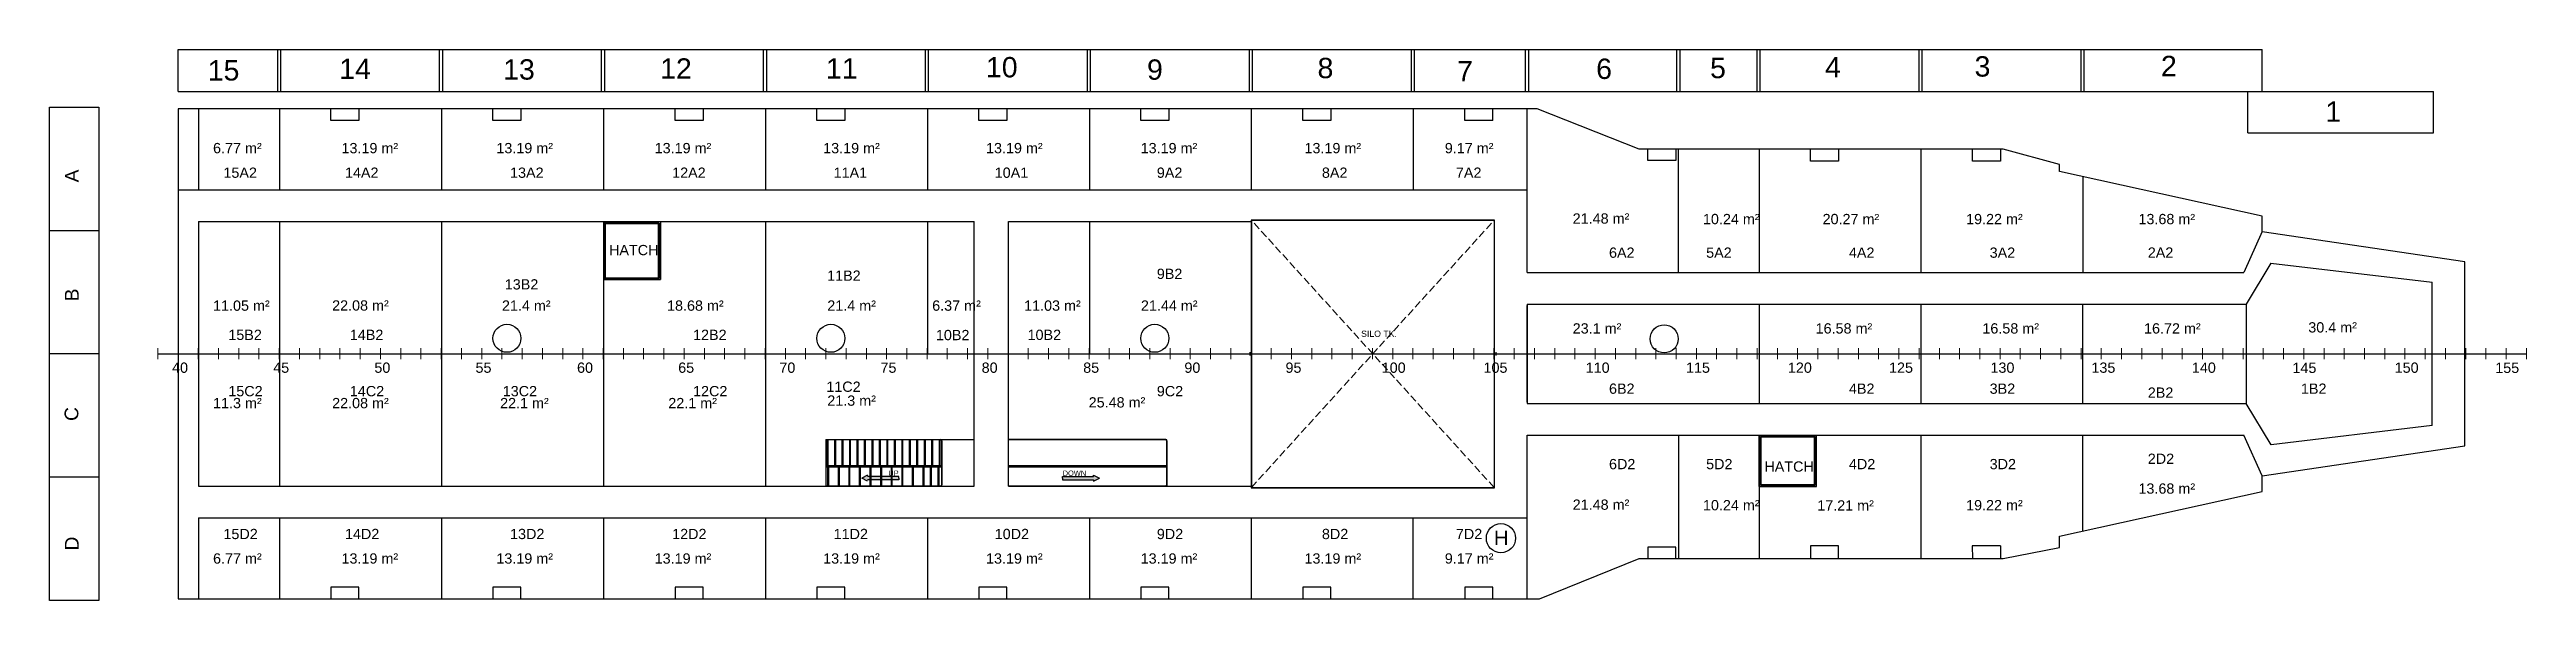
# Model space of a CAD drawing. Header units: inches. Extents: x 2.5 to 82, y 1.9 to 19.7.
import ezdxf

# ---------------------------------------------------------------- set-up
doc = ezdxf.new("R2010")
doc.units = ezdxf.units.IN
doc.header["$MEASUREMENT"] = 0
doc.linetypes.add('ACAD_ISO02W100', pattern=[15, 12, -3])
for name, color, linetype in [('D.B', 5, 'Continuous'), ('Layer1', 10, 'Continuous'), ('Layer2', 7, 'Continuous'), ('PDF2_TEXT', 7, 'Continuous'), ('PDF_INER2', 7, 'Continuous'), ('STATIONS', 7, 'Continuous')]:
    doc.layers.add(name, color=color, linetype=linetype)
doc.layers.add('WIND AREA', color=18, linetype='Continuous', true_color=0x000000)
doc.styles.add('PDF ArialMT', font='arial.ttf')
doc.styles.get("Standard").update_dxf_attribs({"font": 'arial.ttf'})

msp = doc.modelspace()

# ---------------------------------------------------------------- hatches: boundary and pattern name
at = {"layer": 'PDF_INER2'}
h = msp.add_hatch(color=7, dxfattribs=at)
h.dxf.hatch_style = 1
h.paths.add_polyline_path([(29.74, 5.826), (29.74, 5.876), (29.74, 5.926), (28.74, 5.926), (28.74, 5.976), (28.553, 5.876), (28.74, 5.776), (28.74, 5.826)])
h = msp.add_hatch(color=7, dxfattribs=at)
h.dxf.hatch_style = 1
h.paths.add_polyline_path([(36.184, 5.876), (35.996, 5.976), (35.996, 5.926), (34.996, 5.926), (34.996, 5.876), (34.996, 5.826), (35.996, 5.826), (35.996, 5.776)])

# ---------------------------------------------------------------- linework, layer by layer
at = {"color": 8}
for p, q in [((6.599, 18.302, 0), (6.599, 19.652, 0)), ((6.599, 19.652, 0), (73.509, 19.652, 0)), ((9.799, 18.302, 0), (9.799, 19.652, 0)), ((9.899, 18.302, 0), (9.899, 19.652, 0)), ((14.999, 18.302, 0), (14.999, 19.652, 0)), ((15.099, 18.302, 0), (15.099, 19.652, 0)), ((20.199, 18.302, 0), (20.199, 19.652, 0)), ((20.299, 18.302, 0), (20.299, 19.652, 0)), ((25.399, 18.302, 0), (25.399, 19.652, 0)), ((25.499, 18.302, 0), (25.499, 19.652, 0)), ((30.599, 18.302, 0), (30.599, 19.652, 0)), ((30.699, 18.302, 0), (30.699, 19.652, 0)), ((35.799, 18.302, 0), (35.799, 19.652, 0)), ((35.899, 18.302, 0), (35.899, 19.652, 0)), ((40.999, 18.302, 0), (40.999, 19.652, 0)), ((41.099, 18.302, 0), (41.099, 19.652, 0)), ((46.199, 18.302, 0), (46.199, 19.652, 0)), ((46.299, 18.302, 0), (46.299, 19.652, 0)), ((49.864, 18.302, 0), (49.864, 19.652, 0)), ((49.964, 18.302, 0), (49.964, 19.652, 0)), ((54.724, 18.302, 0), (54.724, 19.652, 0)), ((54.824, 18.302, 0), (54.824, 19.652, 0)), ((57.299, 18.302, 0), (57.299, 19.652, 0)), ((57.399, 18.302, 0), (57.399, 19.652, 0)), ((62.499, 18.302, 0), (62.499, 19.652, 0)), ((62.599, 18.302, 0), (62.599, 19.652, 0)), ((67.699, 18.302, 0), (67.699, 19.652, 0)), ((67.799, 18.302, 0), (67.799, 19.652, 0)), ((73.509, 18.302, 0), (73.509, 19.652, 0)), ((6.599, 18.302, 0), (79.019, 18.302, 0)), ((73.054, 16.978, 0), (73.054, 18.302, 0)), ((79.019, 16.978, 0), (79.019, 18.302, 0)), ((73.054, 16.978, 0), (79.019, 16.978, 0))]:
    msp.add_line(p, q, dxfattribs=at)
at = {"color": 7}
for p, q in [((11.509, 17.368, 0), (11.509, 17.746, 0)), ((12.409, 17.746, 0), (12.409, 17.368, 0)), ((16.709, 17.368, 0), (16.709, 17.746, 0)), ((17.609, 17.746, 0), (17.609, 17.368, 0)), ((22.559, 17.368, 0), (22.559, 17.746, 0)), ((23.459, 17.746, 0), (23.459, 17.368, 0)), ((27.109, 17.368, 0), (27.109, 17.746, 0)), ((28.009, 17.746, 0), (28.009, 17.368, 0)), ((32.309, 17.368, 0), (32.309, 17.746, 0)), ((33.209, 17.746, 0), (33.209, 17.368, 0)), ((37.509, 17.368, 0), (37.509, 17.746, 0)), ((38.409, 17.746, 0), (38.409, 17.368, 0)), ((42.709, 17.368, 0), (42.709, 17.746, 0)), ((43.609, 17.746, 0), (43.609, 17.368, 0)), ((47.909, 17.368, 0), (47.909, 17.746, 0)), ((12.409, 17.368, 0), (11.509, 17.368, 0)), ((17.609, 17.368, 0), (16.709, 17.368, 0)), ((23.459, 17.368, 0), (22.559, 17.368, 0)), ((28.009, 17.368, 0), (27.109, 17.368, 0)), ((33.209, 17.368, 0), (32.309, 17.368, 0)), ((38.409, 17.368, 0), (37.509, 17.368, 0)), ((43.609, 17.368, 0), (42.709, 17.368, 0)), ((48.809, 17.368, 0), (47.909, 17.368, 0)), ((53.789, 16.081, 0), (53.789, 16.446, 0)), ((54.689, 16.08, 0), (53.789, 16.081, 0)), ((54.689, 16.446, 0), (54.689, 16.08, 0)), ((59.009, 16.067, 0), (59.009, 16.445, 0)), ((59.909, 16.067, 0), (59.009, 16.067, 0)), ((59.909, 16.445, 0), (59.909, 16.067, 0)), ((64.209, 16.067, 0), (64.209, 16.445, 0)), ((65.109, 16.067, 0), (64.209, 16.067, 0)), ((65.109, 16.445, 0), (65.109, 16.067, 0)), ((57.404, 5.666, 0), (59.154, 5.666, 0)), ((54.689, 3.661, 0), (53.789, 3.661, 0)), ((53.789, 3.661, 0), (53.789, 3.296, 0)), ((54.689, 3.296, 0), (54.689, 3.661, 0)), ((59.909, 3.7, 0), (59.009, 3.7, 0)), ((59.009, 3.7, 0), (59.009, 3.296, 0)), ((59.909, 3.296, 0), (59.909, 3.7, 0)), ((65.108, 3.7, 0), (64.208, 3.7, 0)), ((64.208, 3.7, 0), (64.209, 3.296, 0)), ((12.409, 2.376, 0), (11.509, 2.376, 0)), ((11.509, 2.376, 0), (11.509, 1.996, 0)), ((12.409, 1.996, 0), (12.409, 2.376, 0)), ((17.609, 2.376, 0), (16.709, 2.376, 0)), ((16.709, 2.376, 0), (16.709, 1.996, 0)), ((17.609, 1.996, 0), (17.609, 2.376, 0)), ((23.459, 2.376, 0), (22.559, 2.376, 0)), ((22.559, 2.376, 0), (22.559, 1.996, 0)), ((23.459, 1.996, 0), (23.459, 2.376, 0)), ((28.009, 2.376, 0), (27.109, 2.376, 0)), ((27.109, 2.376, 0), (27.109, 1.996, 0)), ((28.009, 1.996, 0), (28.009, 2.376, 0)), ((33.209, 2.376, 0), (32.309, 2.376, 0)), ((32.309, 2.376, 0), (32.309, 1.996, 0)), ((33.209, 1.996, 0), (33.209, 2.376, 0)), ((38.409, 2.376, 0), (37.509, 2.376, 0)), ((37.509, 2.376, 0), (37.509, 1.996, 0)), ((38.409, 1.996, 0), (38.409, 2.376, 0)), ((43.609, 2.376, 0), (42.709, 2.376, 0)), ((42.709, 2.376, 0), (42.709, 1.996, 0)), ((43.609, 1.996, 0), (43.609, 2.376, 0)), ((48.809, 2.376, 0), (47.909, 2.376, 0)), ((47.909, 2.376, 0), (47.909, 1.996, 0)), ((48.809, 1.996, 0), (48.809, 2.376, 0))]:
    msp.add_line(p, q, dxfattribs=at)
msp.add_line((27.399, 7.12, 0), (27.399, 5.62, 0))
at = {"color": 7, "elevation": 0}
msp.add_lwpolyline([(6.599, 1.996), (50.314, 1.996), (53.514, 3.296), (65.199, 3.297), (67.009, 3.651), (67.009, 4.009), (73.509, 5.451), (73.509, 5.951), (80.019, 6.917), (80.019, 12.824), (73.509, 13.791), (73.509, 14.291), (67.009, 15.731), (67.009, 15.951), (65.199, 16.445), (53.514, 16.446), (50.232, 17.746), (6.599, 17.746)], close=True, dxfattribs=at)
at = {"color": 7}
for centre in [(17.159, 10.371, 0), (27.559, 10.371, 0), (37.959, 10.371, 0), (54.314, 10.352, 0)]:
    msp.add_circle(centre, 0.45, dxfattribs=at)
at = {"color": 1}
msp.add_circle((49.074, 3.947), 0.469, dxfattribs=at)
at = {"layer": 'D.B', "color": 7}
msp.add_line((27.399, 7.12, 0), (32.159, 7.12, 0), dxfattribs=at)
at = {"layer": 'Layer1', "color": 7, "linetype": 'ACAD_ISO02W100', "ltscale": 0.02}
for p, q in [((41.064, 5.58, 0), (48.854, 14.162, 0)), ((48.854, 5.58, 0), (41.064, 14.162, 0))]:
    msp.add_line(p, q, dxfattribs=at)
at = {"layer": 'Layer1', "color": 7, "linetype": 'Continuous'}
for p, q in [((27.434, 7.09, 0), (27.434, 6.28, 0)), ((27.434, 7.09, 0), (27.474, 7.09, 0)), ((27.474, 6.28, 0), (27.474, 7.09, 0)), ((27.674, 7.09, 0), (27.674, 6.28, 0)), ((27.674, 7.09, 0), (27.714, 7.09, 0)), ((27.714, 6.28, 0), (27.714, 7.09, 0)), ((27.914, 7.09, 0), (27.914, 6.28, 0)), ((27.914, 7.09, 0), (27.954, 7.09, 0)), ((27.954, 6.28, 0), (27.954, 7.09, 0)), ((28.154, 7.09, 0), (28.154, 6.28, 0)), ((28.154, 7.09, 0), (28.194, 7.09, 0)), ((28.194, 6.28, 0), (28.194, 7.09, 0)), ((28.394, 7.09, 0), (28.394, 6.28, 0)), ((28.394, 7.09, 0), (28.394, 6.28, 0)), ((28.394, 7.09, 0), (28.434, 7.09, 0)), ((28.434, 6.28, 0), (28.434, 7.09, 0)), ((28.434, 6.28, 0), (28.434, 7.09, 0)), ((28.634, 7.09, 0), (28.634, 6.28, 0)), ((28.634, 7.09, 0), (28.674, 7.09, 0)), ((28.674, 6.28, 0), (28.674, 7.09, 0)), ((28.874, 7.09, 0), (28.874, 6.28, 0)), ((28.874, 7.09, 0), (28.914, 7.09, 0)), ((28.914, 6.28, 0), (28.914, 7.09, 0)), ((29.114, 7.09, 0), (29.114, 6.28, 0)), ((29.114, 7.09, 0), (29.154, 7.09, 0)), ((29.154, 6.28, 0), (29.154, 7.09, 0)), ((29.354, 7.09, 0), (29.354, 6.28, 0)), ((29.354, 7.09, 0), (29.394, 7.09, 0)), ((29.394, 6.28, 0), (29.394, 7.09, 0)), ((29.594, 7.09, 0), (29.594, 6.28, 0)), ((29.594, 7.09, 0), (29.634, 7.09, 0)), ((29.634, 6.28, 0), (29.634, 7.09, 0)), ((29.834, 7.09, 0), (29.834, 6.28, 0)), ((29.834, 7.09, 0), (29.874, 7.09, 0)), ((29.874, 6.28, 0), (29.874, 7.09, 0)), ((30.074, 7.09, 0), (30.074, 6.28, 0)), ((30.074, 7.09, 0), (30.114, 7.09, 0)), ((30.114, 6.28, 0), (30.114, 7.09, 0)), ((30.314, 7.09, 0), (30.314, 6.28, 0)), ((30.314, 7.09, 0), (30.354, 7.09, 0)), ((30.354, 6.28, 0), (30.354, 7.09, 0)), ((30.554, 7.09, 0), (30.554, 6.28, 0)), ((30.554, 7.09, 0), (30.589, 7.09, 0)), ((30.594, 6.28, 0), (30.594, 7.082, 0)), ((30.794, 7.09, 0), (30.794, 6.28, 0)), ((30.834, 6.28, 0), (30.834, 7.082, 0)), ((31.034, 7.09, 0), (31.034, 6.28, 0)), ((31.074, 6.28, 0), (31.074, 7.082, 0)), ((27.399, 6.28, 0), (31.122, 6.28, 0)), ((31.122, 6.23, 0), (27.399, 6.23)), ((27.453, 6.23, 0), (27.453, 5.65, 0)), ((27.453, 5.65, 0), (27.493, 5.65, 0)), ((27.493, 5.65, 0), (27.493, 6.23, 0)), ((27.793, 6.23, 0), (27.793, 5.65, 0)), ((27.793, 5.65, 0), (27.833, 5.65, 0)), ((27.833, 5.65, 0), (27.833, 6.23, 0)), ((28.133, 6.23, 0), (28.133, 5.65, 0)), ((28.133, 5.65, 0), (28.173, 5.65, 0)), ((28.173, 5.65, 0), (28.173, 6.23, 0)), ((28.473, 6.23), (28.473, 5.65, 0)), ((28.473, 5.65, 0), (28.513, 5.65, 0)), ((28.513, 5.65, 0), (28.513, 6.23)), ((28.813, 6.23), (28.813, 5.65, 0)), ((28.813, 5.65, 0), (28.853, 5.65, 0)), ((28.853, 5.65, 0), (28.853, 6.23)), ((29.153, 6.23), (29.153, 5.65)), ((29.153, 5.65, 0), (29.193, 5.65, 0)), ((29.193, 5.65), (29.193, 6.23)), ((29.493, 6.23), (29.493, 5.65)), ((29.493, 5.65, 0), (29.533, 5.65, 0)), ((29.533, 5.65), (29.533, 6.23)), ((29.833, 6.23, 0), (29.833, 5.65, 0)), ((29.833, 5.65, 0), (29.873, 5.65, 0)), ((29.873, 5.65, 0), (29.873, 6.23, 0)), ((30.173, 6.23, 0), (30.173, 5.65, 0)), ((30.173, 5.65, 0), (30.213, 5.65, 0)), ((30.213, 5.65, 0), (30.213, 6.23, 0)), ((30.513, 6.23, 0), (30.513, 5.65, 0)), ((30.513, 5.65, 0), (30.553, 5.65, 0)), ((30.553, 5.65, 0), (30.553, 6.23, 0)), ((30.753, 6.23, 0), (30.753, 5.65, 0)), ((30.793, 5.65, 0), (30.793, 6.23, 0)), ((30.993, 6.23, 0), (30.993, 5.65, 0)), ((31.033, 5.65, 0), (31.033, 6.23, 0)), ((33.259, 6.28, 0), (38.349, 6.28, 0)), ((38.349, 6.23, 0), (33.259, 6.23, 0)), ((38.359, 6.28, 0), (38.359, 6.28, 0)), ((38.359, 6.23, 0), (38.359, 6.23, 0))]:
    msp.add_line(p, q, dxfattribs=at)
at = {"layer": 'Layer1', "color": 7, "linetype": 'ACAD_ISO02W100', "ltscale": 0.0001}
for p, q in [((27.399, 6.26, 0), (31.122, 6.26, 0)), ((31.122, 6.25, 0), (27.399, 6.25, 0)), ((33.259, 6.26, 0), (38.349, 6.26)), ((38.349, 6.25), (33.259, 6.25, 0)), ((38.359, 6.26), (38.359, 6.26)), ((38.359, 6.25), (38.359, 6.25))]:
    msp.add_line(p, q, dxfattribs=at)
at = {"layer": 'Layer2'}
for p, q in [((2.474, 1.944, 0), (2.474, 17.795, 0)), ((2.474, 17.795, 0), (4.059, 17.795, 0)), ((4.059, 17.795, 0), (4.059, 1.944, 0)), ((48.809, 17.368, 0), (48.809, 17.746, 0)), ((4.059, 13.826, 0), (2.474, 13.826, 0)), ((4.059, 9.87, 0), (2.474, 9.87, 0)), ((4.059, 5.905, 0), (2.474, 5.905, 0)), ((65.108, 3.7, 0), (65.108, 3.297, 0)), ((4.059, 1.944, 0), (2.474, 1.944, 0))]:
    msp.add_line(p, q, dxfattribs=at)
at = {"layer": 'PDF_INER2', "color": 7}
for p, q in [((28.74, 5.976, 0), (28.553, 5.876, 0)), ((28.74, 5.776, 0), (28.553, 5.876, 0)), ((29.74, 5.926, 0), (28.74, 5.926, 0)), ((29.74, 5.826, 0), (28.74, 5.826, 0)), ((29.74, 5.876, 0), (29.74, 5.926, 0)), ((29.74, 5.876, 0), (29.74, 5.826, 0)), ((34.996, 5.876, 0), (34.996, 5.926, 0)), ((34.996, 5.926, 0), (35.996, 5.926, 0)), ((34.996, 5.876, 0), (34.996, 5.826, 0)), ((34.996, 5.826, 0), (35.996, 5.826, 0)), ((35.996, 5.926, 0), (35.996, 5.976, 0)), ((35.996, 5.976, 0), (36.184, 5.876, 0)), ((35.996, 5.776, 0), (36.184, 5.876, 0)), ((35.996, 5.826, 0), (35.996, 5.776, 0))]:
    msp.add_line(p, q, dxfattribs=at)
at = {"layer": 'STATIONS', "color": 7}
msp.add_line((5.949, 9.871, 0), (81.999, 9.871, 0), dxfattribs=at)
at = {"layer": 'STATIONS', "color": 7, "lineweight": 20, "elevation": 0}
for points in [[(5.949, 9.696), (5.949, 10.058)], [(6.599, 9.696), (6.599, 10.058)], [(7.249, 9.696), (7.249, 10.058)], [(7.899, 9.696), (7.899, 10.058)], [(8.549, 9.696), (8.549, 10.058)], [(9.199, 9.696), (9.199, 10.058)], [(9.849, 9.696), (9.849, 10.058)], [(10.499, 9.696), (10.499, 10.058)], [(11.149, 9.696), (11.149, 10.058)], [(11.799, 9.696), (11.799, 10.058)], [(12.449, 9.696), (12.449, 10.058)], [(13.099, 9.696), (13.099, 10.058)], [(13.749, 9.696), (13.749, 10.058)], [(14.399, 9.696), (14.399, 10.058)], [(15.049, 9.696), (15.049, 10.058)], [(15.699, 9.696), (15.699, 10.058)], [(16.349, 9.696), (16.349, 10.058)], [(16.999, 9.696), (16.999, 10.058)], [(17.649, 9.696), (17.649, 10.058)], [(18.299, 9.696), (18.299, 10.058)], [(18.949, 9.696), (18.949, 10.058)], [(19.599, 9.696), (19.599, 10.058)], [(20.249, 9.696), (20.249, 10.058)], [(20.899, 9.696), (20.899, 10.058)], [(21.549, 9.696), (21.549, 10.058)], [(22.199, 9.696), (22.199, 10.058)], [(22.849, 9.696), (22.849, 10.058)], [(23.499, 9.696), (23.499, 10.058)], [(24.149, 9.696), (24.149, 10.058)], [(24.799, 9.696), (24.799, 10.058)], [(25.449, 9.696), (25.449, 10.058)], [(26.099, 9.696), (26.099, 10.058)], [(26.749, 9.696), (26.749, 10.058)], [(27.399, 9.696), (27.399, 10.058)], [(28.049, 9.696), (28.049, 10.058)], [(28.699, 9.696), (28.699, 10.058)], [(29.349, 9.696), (29.349, 10.058)], [(29.999, 9.696), (29.999, 10.058)], [(30.649, 9.696), (30.649, 10.058)], [(31.299, 9.696), (31.299, 10.058)], [(31.949, 9.696), (31.949, 10.058)], [(32.599, 9.696), (32.599, 10.058)], [(33.249, 9.696), (33.249, 10.058)], [(33.899, 9.696), (33.899, 10.058)], [(34.549, 9.696), (34.549, 10.058)], [(35.199, 9.696), (35.199, 10.058)], [(35.849, 9.696), (35.849, 10.058)], [(36.499, 9.696), (36.499, 10.058)], [(37.149, 9.696), (37.149, 10.058)], [(37.799, 9.696), (37.799, 10.058)], [(38.449, 9.696), (38.449, 10.058)], [(39.099, 9.696), (39.099, 10.058)], [(39.749, 9.696), (39.749, 10.058)], [(40.399, 9.696), (40.399, 10.058)], [(41.049, 9.696), (41.049, 10.058)], [(41.699, 9.696), (41.699, 10.058)], [(42.349, 9.696), (42.349, 10.058)], [(42.999, 9.696), (42.999, 10.058)], [(43.649, 9.696), (43.649, 10.058)], [(44.299, 9.696), (44.299, 10.058)], [(44.949, 9.696), (44.949, 10.058)], [(45.599, 9.696), (45.599, 10.058)], [(46.249, 9.696), (46.249, 10.058)], [(46.899, 9.696), (46.899, 10.058)], [(47.549, 9.696), (47.549, 10.058)], [(48.199, 9.696), (48.199, 10.058)], [(48.849, 9.696), (48.849, 10.058)], [(49.499, 9.696), (49.499, 10.058)], [(50.149, 9.696), (50.149, 10.058)], [(50.799, 9.696), (50.799, 10.058)], [(51.449, 9.696), (51.449, 10.058)], [(52.099, 9.696), (52.099, 10.058)], [(52.749, 9.696), (52.749, 10.058)], [(53.399, 9.696), (53.399, 10.058)], [(54.049, 9.696), (54.049, 10.058)], [(54.699, 9.696), (54.699, 10.058)], [(55.349, 9.696), (55.349, 10.058)], [(55.999, 9.696), (55.999, 10.058)], [(56.649, 9.696), (56.649, 10.058)], [(57.299, 9.696), (57.299, 10.058)], [(57.949, 9.696), (57.949, 10.058)], [(58.599, 9.696), (58.599, 10.058)], [(59.249, 9.696), (59.249, 10.058)], [(59.899, 9.696), (59.899, 10.058)], [(60.549, 9.696), (60.549, 10.058)], [(61.199, 9.696), (61.199, 10.058)], [(61.849, 9.696), (61.849, 10.058)], [(62.499, 9.696), (62.499, 10.058)], [(63.149, 9.696), (63.149, 10.058)], [(63.799, 9.696), (63.799, 10.058)], [(64.449, 9.696), (64.449, 10.058)], [(65.099, 9.696), (65.099, 10.058)], [(65.749, 9.696), (65.749, 10.058)], [(66.399, 9.696), (66.399, 10.058)], [(67.049, 9.696), (67.049, 10.058)], [(67.699, 9.696), (67.699, 10.058)], [(68.349, 9.696), (68.349, 10.058)], [(68.999, 9.696), (68.999, 10.058)], [(69.649, 9.696), (69.649, 10.058)], [(70.299, 9.696), (70.299, 10.058)], [(70.949, 9.696), (70.949, 10.058)], [(71.599, 9.696), (71.599, 10.058)], [(72.249, 9.696), (72.249, 10.058)], [(72.899, 9.696), (72.899, 10.058)], [(73.549, 9.696), (73.549, 10.058)], [(74.199, 9.696), (74.199, 10.058)], [(74.849, 9.696), (74.849, 10.058)], [(75.499, 9.696), (75.499, 10.058)], [(76.149, 9.696), (76.149, 10.058)], [(76.799, 9.696), (76.799, 10.058)], [(77.449, 9.696), (77.449, 10.058)], [(78.099, 9.696), (78.099, 10.058)], [(78.749, 9.696), (78.749, 10.058)], [(79.399, 9.696), (79.399, 10.058)], [(80.049, 9.696), (80.049, 10.058)], [(80.699, 9.696), (80.699, 10.058)], [(81.349, 9.696), (81.349, 10.058)], [(81.999, 9.696), (81.999, 10.058)]]:
    msp.add_lwpolyline(points, dxfattribs=at)
at = {"layer": 'WIND AREA', "color": 7}
for p, q in [((7.254, 17.746, 0), (7.254, 15.143, 0)), ((9.859, 17.746, 0), (9.859, 15.143, 0)), ((15.059, 17.746, 0), (15.059, 15.143, 0)), ((20.259, 17.746, 0), (20.259, 15.143, 0)), ((25.459, 17.746, 0), (25.459, 15.143, 0)), ((30.659, 17.746, 0), (30.659, 15.143, 0)), ((35.859, 17.746, 0), (35.859, 15.143, 0)), ((41.059, 17.746, 0), (41.059, 15.143, 0)), ((46.259, 17.746, 0), (46.259, 15.143, 0)), ((49.914, 12.481, 0), (49.914, 17.746, 0)), ((54.774, 12.481, 0), (54.774, 16.446, 0)), ((57.359, 16.446, 0), (57.359, 12.481, 0)), ((62.559, 16.445, 0), (62.559, 12.481, 0)), ((6.6, 15.143, 0), (49.914, 15.143, 0)), ((67.759, 15.578, 0), (67.759, 12.481, 0)), ((7.254, 14.122, 0), (7.254, 5.62, 0)), ((7.254, 14.122, 0), (32.159, 14.122, 0)), ((9.859, 14.122, 0), (9.859, 5.62, 0)), ((15.059, 14.122, 0), (15.059, 5.62, 0)), ((20.259, 14.122, 0), (20.259, 12.217, 0)), ((20.259, 14.122, 0), (22.089, 14.122, 0)), ((20.259, 14.122, 0), (20.259, 5.62, 0)), ((22.079, 14.112, 0), (20.259, 14.112, 0)), ((20.269, 14.122, 0), (20.269, 12.262, 0)), ((20.314, 14.067, 0), (22.034, 14.067, 0)), ((22.079, 14.122, 0), (22.079, 12.262, 0)), ((22.089, 14.122, 0), (22.089, 12.262, 0)), ((25.459, 14.122, 0), (25.459, 5.62, 0)), ((30.659, 14.122, 0), (30.659, 9.871, 0)), ((32.159, 5.62, 0), (32.159, 14.122, 0)), ((33.259, 14.122, 0), (41.054, 14.122, 0)), ((33.259, 5.62, 0), (33.259, 14.122, 0)), ((35.859, 14.122, 0), (35.859, 9.871, 0)), ((41.054, 14.172, 0), (41.054, 5.57, 0)), ((41.054, 14.172, 0), (48.864, 14.172, 0)), ((41.064, 14.172, 0), (41.064, 5.57, 0)), ((48.854, 14.172, 0), (48.854, 5.57, 0)), ((73.509, 13.801, 0), (72.922, 12.481, 0)), ((73.794, 12.789, 0), (73.004, 11.466, 0)), ((73.794, 12.789, 0), (78.969, 12.172, 0)), ((20.259, 12.272, 0), (22.079, 12.272, 0)), ((20.259, 12.262, 0), (22.089, 12.262, 0)), ((49.914, 12.481, 0), (72.922, 12.481, 0)), ((78.969, 7.568, 0), (78.969, 12.172, 0)), ((49.914, 11.466, 0), (73.004, 11.466, 0)), ((49.914, 11.466, 0), (49.914, 8.276, 0)), ((49.914, 8.321, 0), (49.914, 11.421, 0)), ((57.359, 11.466, 0), (57.359, 8.276, 0)), ((62.559, 11.466, 0), (62.559, 8.276, 0)), ((67.759, 8.276, 0), (67.759, 11.466, 0)), ((73.004, 11.466, 0), (73.004, 8.276, 0)), ((41.009, 9.921, 0), (41.009, 9.821, 0)), ((48.909, 9.921, 0), (48.909, 9.821, 0)), ((49.914, 8.276, 0), (73.004, 8.276, 0)), ((73.799, 6.946, 0), (73.004, 8.276, 0)), ((49.914, 1.996, 0), (49.914, 7.261, 0)), ((49.914, 7.261, 0), (72.922, 7.261, 0)), ((54.774, 7.261, 0), (54.774, 3.296, 0)), ((57.359, 7.261, 0), (59.201, 7.261, 0)), ((57.359, 7.261, 0), (57.359, 3.296, 0)), ((58.649, 7.216, 0), (57.404, 7.216, 0)), ((57.404, 7.216, 0), (57.404, 5.711, 0)), ((62.559, 7.261, 0), (62.559, 3.296, 0)), ((67.759, 4.186, 0), (67.759, 7.261, 0)), ((73.509, 5.951, 0), (72.922, 7.261, 0)), ((78.969, 7.568, 0), (73.799, 6.946, 0)), ((7.254, 5.62, 0), (32.159, 5.62, 0)), ((33.259, 5.62, 0), (41.054, 5.62, 0)), ((41.054, 5.57, 0), (48.864, 5.57, 0)), ((57.359, 5.621, 0), (59.191, 5.621, 0)), ((57.359, 5.611, 0), (59.201, 5.611, 0)), ((7.254, 4.599, 0), (7.254, 1.996, 0)), ((7.254, 4.599, 0), (49.914, 4.599, 0)), ((9.859, 4.599, 0), (9.859, 1.996, 0)), ((15.059, 4.599, 0), (15.059, 1.996, 0)), ((20.259, 4.599, 0), (20.259, 1.996, 0)), ((25.459, 4.599, 0), (25.459, 1.996, 0)), ((30.659, 4.599, 0), (30.659, 1.996, 0)), ((35.859, 4.599, 0), (35.859, 1.996, 0)), ((41.059, 4.599, 0), (41.059, 1.996, 0)), ((46.259, 1.996, 0), (46.259, 4.599, 0))]:
    msp.add_line(p, q, dxfattribs=at)
at = {"layer": 'WIND AREA', "color": 7, "linetype": 'Continuous'}
for p, q in [((20.304, 14.067, 0), (20.304, 12.307, 0)), ((22.034, 14.067, 0), (20.304, 14.067, 0)), ((20.304, 14.057, 0), (22.024, 14.057, 0)), ((20.314, 14.057, 0), (20.314, 12.307, 0)), ((22.024, 12.307, 0), (22.024, 14.067, 0)), ((22.034, 14.067, 0), (22.034, 12.307, 0)), ((22.034, 14.067, 0), (22.034, 12.307, 0)), ((48.864, 14.172, 0), (41.054, 14.172, 0)), ((41.064, 14.162, 0), (48.854, 14.162, 0)), ((41.064, 14.052, 0), (41.064, 5.57, 0)), ((48.864, 5.57, 0), (48.864, 14.172, 0)), ((20.304, 12.307, 0), (22.024, 12.307, 0)), ((20.314, 12.317, 0), (22.024, 12.317, 0)), ((22.034, 12.307, 0), (22.024, 12.307, 0)), ((57.359, 5.611, 0), (57.359, 7.261, 0)), ((57.369, 5.611, 0), (57.369, 7.261, 0)), ((57.404, 7.216, 0), (57.404, 5.666, 0)), ((59.154, 7.216, 0), (57.404, 7.216, 0)), ((57.404, 7.206, 0), (59.144, 7.206, 0)), ((57.414, 7.206, 0), (57.414, 5.666, 0)), ((59.144, 5.676, 0), (59.144, 7.216, 0)), ((59.154, 7.216, 0), (59.154, 5.711, 0)), ((59.154, 7.216, 0), (59.154, 5.666, 0)), ((59.191, 6.676, 0), (59.191, 7.261, 0)), ((59.201, 6.676, 0), (59.201, 7.261, 0)), ((31.072, 7.11, 0), (27.399, 7.11, 0)), ((31.122, 5.68, 0), (31.122, 7.06, 0)), ((31.132, 5.67, 0), (31.132, 7.07, 0)), ((38.309, 7.12, 0), (33.259, 7.12, 0)), ((38.299, 7.11, 0), (33.259, 7.11, 0)), ((38.349, 5.62, 0), (38.349, 7.06, 0)), ((38.359, 5.62, 0), (38.359, 7.07, 0)), ((59.191, 5.956, 0), (59.191, 6.676, 0)), ((59.201, 5.956, 0), (59.201, 6.676, 0)), ((25.509, 5.62, 0), (31.082, 5.62, 0)), ((27.399, 5.63, 0), (31.072, 5.63, 0)), ((33.259, 5.63, 0), (38.299, 5.63)), ((33.259, 5.62, 0), (38.309, 5.62)), ((41.064, 5.58, 0), (48.854, 5.58, 0)), ((48.864, 5.57, 0), (41.064, 5.57, 0)), ((57.414, 5.676, 0), (59.144, 5.676, 0)), ((59.191, 5.611, 0), (59.191, 5.956, 0)), ((59.201, 5.611, 0), (59.201, 5.956, 0))]:
    msp.add_line(p, q, dxfattribs=at)
for centre, start, end in [((31.072, 7.06, 0), 0, 90), ((31.082, 7.07, 0), 0, 90), ((38.299, 7.06, 0), 0, 90), ((38.309, 7.07, 0), 0, 90), ((31.072, 5.68, 0), 270, 0), ((31.082, 5.67, 0), 270, 0), ((38.299, 5.68, 0), 270, 0), ((38.309, 5.67, 0), 270, 0)]:
    msp.add_arc(centre, 0.05, start, end, dxfattribs=at)

# ---------------------------------------------------------------- texts
at = {"color": 1}
msp.add_text('H', height=0.469, dxfattribs=at).set_placement((48.846, 3.723))
at = {"color": 8, "char_height": 0.65414}
for s, insert, attachment_point in [('\\pxsm1.5;15', (7.554, 19.309, 0), 1), ('\\pxsm1.5,qc;14', (9.41, 19.358, 0), 1), ('\\pxsm1.5,qc;13', (14.671, 19.338, 0), 1), ('\\pxsm1.5,qc;12', (25.46, 19.367), 3), ('\\pxsm1.5,qc;11', (30.785, 19.372, 0), 3), ('\\pxsm1.5,qc;10', (35.923, 19.41, 0), 3), ('\\pxsm1.5,qc;9', (40.84, 19.333, 0), 3), ('\\pxsm1.5,qc;8', (46.314, 19.384, 0), 3), ('\\pxsm1.5,qc;7', (50.795, 19.282, 0), 3), ('\\pxsm1.5,qc;6', (55.26, 19.359, 0), 3), ('\\pxsm1.5,qc;5', (58.916, 19.384, 0), 3), ('\\pxsm1.5,qc;4', (62.607, 19.41, 0), 3), ('\\pxsm1.5,qc;3', (67.409, 19.435, 0), 3), ('\\pxsm1.5,qc;2', (73.393, 19.448, 0), 3), ('\\pxsm1.5,qc;1', (78.672, 17.984, 0), 3)]:
    msp.add_mtext_dynamic_manual_height_columns(s, width=5.74991, gutter_width=3.271, heights=[0.875], dxfattribs=dict(at, insert=insert, attachment_point=attachment_point))
at = {"color": 7, "ltscale": 0.1, "insert": (44.584, 10.617, 0), "char_height": 0.2, "attachment_point": 1}
msp.add_mtext_dynamic_manual_height_columns('SILO TK.', width=1.38264, gutter_width=12.5, heights=[0], dxfattribs=at)
at = {"layer": 'PDF2_TEXT', "char_height": 0.441, "attachment_point": 4, "rotation": 90, "style": 'PDF ArialMT'}
for s, insert in [('A', (3.189, 15.382, 0)), ('B', (3.189, 11.558, 0)), ('C', (3.181, 7.715, 0)), ('D', (3.189, 3.551, 0))]:
    msp.add_mtext(s, dxfattribs=dict(at, insert=insert))
at = {"layer": 'PDF_INER2', "color": 7, "char_height": 0.1708}
for s, insert, attachment_point in [('UP', (29.735, 6.121, 0), 3), ('DOWN', (35.002, 6.121, 0), 1)]:
    msp.add_mtext_dynamic_manual_height_columns(s, width=0.03351, gutter_width=0.854, heights=[0], dxfattribs=dict(at, insert=insert, attachment_point=attachment_point))
at = {"layer": 'STATIONS', "color": 7, "attachment_point": 1}
for s, width, gutter_width, insert, char_height in [('6.77 m²', 1.67372, 1.65, (7.724, 16.648, 0), 0.33), ('13.19 m²', 1.94099, 1.65, (11.848, 16.648, 0), 0.33), ('13.19 m²', 1.94099, 1.65, (16.82, 16.648, 0), 0.33), ('13.19 m²', 1.94099, 1.65, (21.902, 16.648, 0), 0.33), ('13.19 m²', 1.94099, 1.65, (27.313, 16.648, 0), 0.33), ('13.19 m²', 1.94099, 1.65, (32.541, 16.648, 0), 0.33), ('13.19 m²', 1.94099, 1.65, (37.505, 16.648, 0), 0.33), ('13.19 m²', 1.94099, 1.65, (42.766, 16.648, 0), 0.33), ('9.17 m²', 1.67372, 1.65, (47.271, 16.648, 0), 0.33), ('21.48 m²', 2.09168, 1.65, (51.377, 14.386, 0), 0.33), ('10.24 m²', 1.99255, 1.65, (55.559, 14.368, 0), 0.33), ('20.27 m²', 1.93084, 1.65, (59.4, 14.368, 0), 0.33), ('19.22 m²', 1.91027, 1.65, (64.008, 14.368, 0), 0.33), ('13.68 m²', 1.83084, 1.65, (69.542, 14.368, 0), 0.33), ('HATCH', 1.67372, 1.65, (20.437, 13.371, 0), 0.33), ('11.05 m²', 1.85138, 1.65, (7.724, 11.586, 0), 0.33), ('22.08 m²', 2.09262, 1.65, (11.547, 11.591, 0), 0.33), ('21.4 m²', 1.67372, 1.65, (16.999, 11.586, 0), 0.33), ('18.68 m²', 2.13032, 1.65, (22.3, 11.586, 0), 0.33), ('21.4 m²', 1.67372, 1.65, (27.444, 11.586, 0), 0.33), ('6.37 m²', 1.67372, 1.65, (30.813, 11.586, 0), 0.33), ('11.03 m²', 1.99869, 1.65, (33.764, 11.586, 0), 0.33), ('21.44 m²', 1.85726, 1.65, (37.514, 11.586, 0), 0.33), ('23.1 m²', 1.67372, 1.65, (51.377, 10.854, 0), 0.33), ('16.58 m²', 2.01769, 1.65, (59.176, 10.854, 0), 0.33), ('16.58 m²', 2.00131, 1.65, (64.53, 10.854, 0), 0.33), ('16.72 m²', 1.96108, 1.65, (69.721, 10.854, 0), 0.33), ('{\\fArial|b0|i0|c178|p34;30.4} m²', 1.67372, 1.65, (74.994, 10.887, 0), 0.32997), ('40', 0.22092, 1.651, (6.407, 9.592, 0), 0.3303), ('45', 0.22092, 1.651, (9.655, 9.592, 0), 0.3303), ('50', 0.22092, 1.651, (12.903, 9.592, 0), 0.3303), ('55', 0.22092, 1.651, (16.151, 9.592, 0), 0.3303), ('60', 0.22092, 1.651, (19.41, 9.592, 0), 0.3303), ('65', 0.22092, 1.651, (22.658, 9.592, 0), 0.3303), ('70', 0.22092, 1.651, (25.906, 9.592, 0), 0.3303), ('75', 0.22092, 1.651, (29.153, 9.592, 0), 0.3303), ('80', 0.22092, 1.651, (32.401, 9.592, 0), 0.3303), ('85', 0.22092, 1.651, (35.661, 9.592, 0), 0.3303), ('90', 0.22092, 1.651, (38.909, 9.592, 0), 0.3303), ('95', 0.22092, 1.651, (42.156, 9.592, 0), 0.3303), ('100', 0.22092, 1.651, (45.245, 9.592, 0), 0.3303), ('105', 0.22092, 1.651, (48.514, 9.592, 0), 0.3303), ('110', 0.22092, 1.651, (51.794, 9.592, 0), 0.3303), ('115', 0.22092, 1.651, (55.014, 9.592, 0), 0.3303), ('120', 0.22092, 1.651, (58.286, 9.592, 0), 0.3303), ('125', 0.22092, 1.651, (61.533, 9.592, 0), 0.3303), ('130', 0.22092, 1.651, (64.79, 9.592, 0), 0.3303), ('135', 0.22092, 1.651, (68.031, 9.592, 0), 0.3303), ('140', 0.22092, 1.651, (71.256, 9.592, 0), 0.3303), ('145', 0.22092, 1.651, (74.485, 9.587, 0), 0.3303), ('150', 0.22092, 1.651, (77.767, 9.592, 0), 0.3303), ('155', 0.22092, 1.651, (80.996, 9.587, 0), 0.3303), ('11.3 m²', 1.67372, 1.65, (7.724, 8.454, 0), 0.33), ('22.08 m²', 2.11368, 1.65, (11.547, 8.454, 0), 0.33), ('22.1 m²', 1.67372, 1.65, (16.94, 8.454, 0), 0.33), ('22.1 m²', 1.67372, 1.65, (22.34, 8.454, 0), 0.33), ('21.3 m²', 1.67372, 1.65, (27.444, 8.533, 0), 0.33), ('25.48 m²', 1.92817, 1.65, (35.837, 8.477, 0), 0.33), ('HATCH', 1.67372, 1.65, (57.531, 6.414, 0), 0.33), ('13.68 m²', 1.83084, 1.65, (69.542, 5.707, 0), 0.33), ('21.48 m²', 2.09168, 1.65, (51.377, 5.19, 0), 0.33), ('10.24 m²', 1.99255, 1.65, (55.559, 5.173, 0), 0.33), ('17.21 m²', 2.05474, 1.65, (59.229, 5.165, 0), 0.33), ('19.22 m²', 1.91027, 1.65, (64.008, 5.173, 0), 0.33), ('6.77 m²', 1.67372, 1.65, (7.724, 3.46, 0), 0.33), ('13.19 m²', 1.94099, 1.65, (11.848, 3.46, 0), 0.33), ('13.19 m²', 1.94099, 1.65, (16.82, 3.46, 0), 0.33), ('13.19 m²', 1.94099, 1.65, (21.902, 3.46, 0), 0.33), ('13.19 m²', 1.94099, 1.65, (27.313, 3.46, 0), 0.33), ('13.19 m²', 1.94099, 1.65, (32.541, 3.46, 0), 0.33), ('13.19 m²', 1.94099, 1.65, (37.505, 3.46, 0), 0.33), ('13.19 m²', 1.94099, 1.65, (42.766, 3.46, 0), 0.33), ('9.17 m²', 1.67372, 1.65, (47.271, 3.46, 0), 0.33)]:
    msp.add_mtext_dynamic_manual_height_columns(s, width=width, gutter_width=gutter_width, heights=[0], dxfattribs=dict(at, insert=insert, char_height=char_height))
at = {"layer": 'STATIONS', "color": 30, "true_color": 0xf8991e, "char_height": 0.33, "attachment_point": 1}
for s, insert in [('15A2', (8.057, 15.858)), ('14A2', (11.959, 15.858)), ('13A2', (17.26, 15.858)), ('12A2', (22.464, 15.858)), ('11A1', (27.648, 15.858)), ('10A1', (32.82, 15.858)), ('9A2', (38.025, 15.858)), ('8A2', (43.325, 15.858)), ('7A2', (47.627, 15.858)), ('6A2', (52.543, 13.288, 0)), ('5A2', (55.662, 13.288, 0)), ('4A2', (60.245, 13.288, 0)), ('3A2', (64.764, 13.288, 0)), ('2A2', (69.841, 13.29, 0)), ('13B2', (17.09, 12.269)), ('\\pxt3;11B2', (27.44, 12.549)), ('9B2', (38.025, 12.607)), ('15B2', (8.214, 10.647)), ('14B2', (12.116, 10.647)), ('12B2', (23.136, 10.647)), ('10B2', (30.932, 10.64)), ('10B2', (33.875, 10.647)), ('15C2', (8.214, 8.838)), ('14C2', (12.116, 8.838)), ('13C2', (17.025, 8.838)), ('12C2', (23.136, 8.838)), ('11C2', (27.414, 8.98)), ('9C2', (38.025, 8.838)), ('6B2', (52.543, 8.917, 0)), ('4B2', (60.245, 8.917, 0)), ('3B2', (64.764, 8.917, 0)), ('2B2', (69.841, 8.79, 0)), ('1B2', (74.758, 8.917, 0)), ('6D2', (52.543, 6.493, 0)), ('5D2', (55.662, 6.493, 0)), ('4D2', (60.245, 6.493, 0)), ('3D2', (64.764, 6.493, 0)), ('2D2', (69.841, 6.665, 0)), ('15D2', (8.057, 4.247)), ('14D2', (11.959, 4.247)), ('13D2', (17.26, 4.247)), ('12D2', (22.464, 4.247)), ('11D2', (27.648, 4.247)), ('10D2', (32.82, 4.247)), ('9D2', (38.025, 4.247)), ('8D2', (43.325, 4.247)), ('7D2', (47.627, 4.247))]:
    msp.add_mtext_dynamic_manual_height_columns(s, width=1.67372, gutter_width=1.65, heights=[0], dxfattribs=dict(at, insert=insert))

doc.saveas('drawing.dxf')
